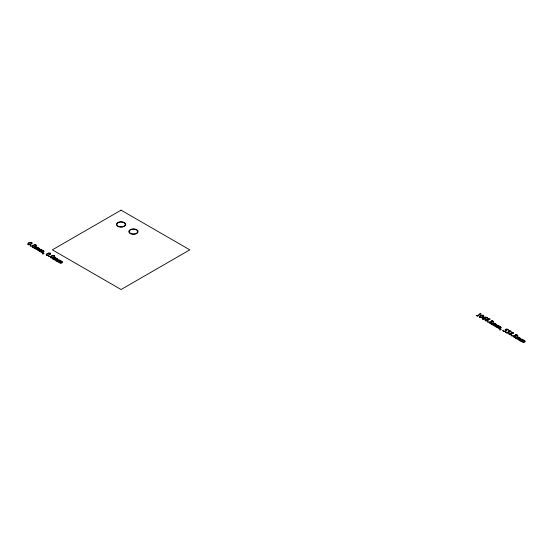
<?xml version="1.0" encoding="UTF-8"?>
<svg xmlns="http://www.w3.org/2000/svg" width="553" height="553" viewBox="0 0 553 553"><rect width="100%" height="100%" fill="white"/><g stroke="black" fill="none" stroke-linecap="round" stroke-linejoin="round"><path stroke-width="0.83" d="M28.272 243.852L28.231 244.633L29.219 244.696L31.611 243.389L31.715 242.594L30.318 242.663L28.272 243.852M32.461 246.272L32.42 247.053L33.408 247.115L35.8 245.802L35.904 245.014L34.507 245.083L32.461 246.272M46.735 254.511L46.694 255.292L47.689 255.355L50.074 254.048L50.178 253.253L48.788 253.329L46.735 254.511M50.924 256.931L50.883 257.712L51.878 257.774L54.263 256.468L54.367 255.673L52.977 255.749L50.924 256.931M479.817 316.62L479.776 317.394L480.764 317.463L483.156 316.15L483.26 315.362L481.863 315.431L479.817 316.62M502.864 330.5L503.209 331.116L504.702 331.51L506.14 331.171L506.686 330.397L505.947 329.415L506.652 329.27C507.889 330.5 509.693 329.671 507.053 328.994L505.069 329.429L505.753 330.065L505.49 331.081L503.748 331.185L502.864 330.5M505.656 332.111L506.002 332.726L507.495 333.12L508.933 332.788L509.479 332.007L508.739 331.026L509.444 330.881C510.661 332.104 512.5 331.302 509.845 330.604L507.91 331.026L508.546 331.676L508.283 332.699L506.541 332.795L505.656 332.111M480.944 313.862L477.626 315.798L477.744 316.337L476.202 315.452L476.804 315.597C480.287 315.196 478.698 312.708 480.944 313.862M38.378 247.882L39.823 248.905C39.063 250.412 36.733 250.44 37.362 249.825L39.242 248.753L39.069 248.394L38.136 248.242L36.616 249.59L35.364 248.871L37.182 248.283L37.59 247.544L36.65 247.378L35.109 248.719L33.864 248L34.293 248.083C35.053 247.502 37.279 246.009 36.816 247.26L38.378 247.882M42.719 250.385L44.171 251.415C43.41 252.921 41.081 252.949 41.703 252.327L43.59 251.262L43.417 250.903L42.484 250.751L40.963 252.099L39.712 251.373L41.53 250.792L41.938 250.053L40.998 249.887L39.45 251.228L38.212 250.509L38.634 250.592C39.36 250.011 41.655 248.525 41.164 249.769L42.719 250.385M56.841 258.541L58.286 259.564C57.526 261.071 55.196 261.099 55.825 260.484L57.712 259.412L57.54 259.06L56.6 258.908L55.086 260.249L53.835 259.53L55.646 258.942L56.06 258.203L55.113 258.044L53.572 259.378L52.335 258.666L52.756 258.742C53.523 258.161 55.742 256.675 55.279 257.919L56.841 258.541M61.189 261.051L62.634 262.074C61.874 263.581 59.544 263.608 60.173 262.993L62.054 261.922L61.881 261.569L60.948 261.417L59.427 262.758L58.176 262.039L59.994 261.451L60.401 260.712L59.461 260.546L57.92 261.887L56.676 261.168L57.104 261.251C57.844 260.677 60.09 259.205 59.627 260.428L61.189 261.051M495.509 323.871L496.953 324.894C496.193 326.401 493.864 326.429 494.493 325.814L496.373 324.742L496.207 324.39L495.267 324.231L493.746 325.579L492.495 324.86L494.313 324.272L494.721 323.533L493.781 323.367L492.239 324.708L490.995 323.989L491.423 324.072C492.184 323.491 494.41 321.998 493.947 323.249L495.509 323.871M499.85 326.381L501.301 327.404C500.541 328.911 498.212 328.938 498.834 328.323L500.721 327.252L500.548 326.892L499.615 326.74L498.163 328.047L496.843 327.369L498.661 326.782L499.069 326.042L498.129 325.876L496.58 327.217L495.343 326.498L495.765 326.581C496.532 326 498.751 324.507 498.294 325.758L499.85 326.381M519.557 337.752L521.002 338.782C520.242 340.289 517.912 340.316 518.541 339.694L520.428 338.63L520.255 338.27L519.322 338.118L517.802 339.466L516.55 338.74L518.361 338.159L518.776 337.42L517.836 337.254L516.288 338.595L515.05 337.876L515.472 337.959C516.239 337.378 518.458 335.885 518.002 337.136L519.557 337.752M523.905 340.261L525.35 341.291C524.59 342.791 522.26 342.819 522.889 342.203L524.769 341.139L524.597 340.779L523.663 340.627L522.143 341.975L520.891 341.249L522.709 340.669L523.117 339.929L522.177 339.763L520.636 341.104L519.391 340.385L519.82 340.468C520.58 339.888 522.806 338.395 522.343 339.646L523.905 340.261M43.563 253.633L42.408 253.855L43.894 253.723L43.957 253.17L43.3 253.163L43.563 253.633M500.693 329.623L499.539 329.844L501.025 329.712L501.087 329.166L500.437 329.153L500.693 329.623M489.246 322.012L488.914 322.572L490.49 323.464L491.444 323.249L491.783 322.06L493.449 321.97L493.739 321.507L492.253 320.664L491.34 320.844L490.995 321.839L489.246 322.012M509.113 333.48L508.781 334.04L510.35 334.924L511.311 334.717L511.643 333.528L513.308 333.438L513.599 332.975L512.113 332.132L511.2 332.312L510.854 333.307L509.113 333.48M513.302 335.899L512.97 336.459L514.539 337.344L515.5 337.136L515.831 335.941L517.497 335.858L517.788 335.388L516.302 334.551L515.389 334.731L515.043 335.726L513.302 335.899M31.182 245.912L30.304 245.912L31.182 245.912M49.646 256.578L48.768 256.578L49.646 256.578M488.313 321.908L487.435 321.901L488.313 321.908M512.361 335.789L511.484 335.789L512.361 335.789M491.921 320.989L491.728 321.901L493.345 321.39L491.921 320.989M511.781 332.45L511.594 333.369L513.205 332.858L511.781 332.45M515.97 334.869L515.783 335.789L517.394 335.277L515.97 334.869M491.168 322.724L490.262 323.256L489.343 322.675L491.029 321.998L491.168 322.724M511.027 334.192L510.122 334.724L509.202 334.143L510.889 333.466L511.027 334.192M515.223 336.611L514.311 337.143L513.391 336.563L515.078 335.885L515.223 336.611M485.548 318.424L483.764 319.42L482.534 319.171L482.105 318.41L482.907 317.491L485.327 316.98L487.435 317.526L484.145 317.546L485.548 318.424M488.34 320.035L486.557 321.037L485.327 320.788L484.898 320.021L485.7 319.102L488.119 318.59L490.228 319.143L486.944 319.157L488.34 320.035M28.694 242.878L27.65 243.908L28.044 244.703L30.056 244.82L32.192 243.458L31.874 242.518L30.152 242.325L28.694 242.878M32.883 245.297L31.839 246.327L32.233 247.122L34.245 247.239L36.38 245.878L36.063 244.938L34.341 244.737L32.883 245.297M47.157 253.537L46.113 254.567L46.514 255.362L48.519 255.479L50.655 254.124L50.344 253.177L48.623 252.984L47.157 253.537M51.346 255.956L50.302 256.986L50.703 257.781L52.708 257.898L54.844 256.537L54.533 255.597L52.812 255.403L51.346 255.956M480.239 315.645L479.195 316.675L479.589 317.463L481.601 317.581L483.737 316.226L483.419 315.286L481.698 315.086L480.239 315.645M483.239 317.892L482.562 318.507L482.734 319.095L484.808 318.487L484.628 317.837L483.239 317.892M486.032 319.51L485.354 320.118L485.527 320.712L487.601 320.097L487.421 319.447L486.032 319.51M121.079 210.168L52.355 249.845L121.079 289.523L189.803 249.845L121.079 210.168M118.722 226.771A4.666 2.696 0 0 0 125.745 224.463A4.666 2.696 0 0 0 118.771 222.112A4.666 2.696 0 0 0 118.722 226.771M130.536 233.698A4.666 2.696 0 0 0 138.063 231.997A4.666 2.696 0 0 0 131.752 229.08A4.666 2.696 0 0 0 130.536 233.698M118.971 226.53A4.175 2.412 0 0 0 125.254 224.463A4.175 2.412 0 0 0 119.013 222.354A4.175 2.412 0 0 0 118.971 226.53M130.84 233.477A4.175 2.412 0 0 0 137.579 231.956A4.175 2.412 0 0 0 131.932 229.35A4.175 2.412 0 0 0 130.84 233.477"/></g></svg>
